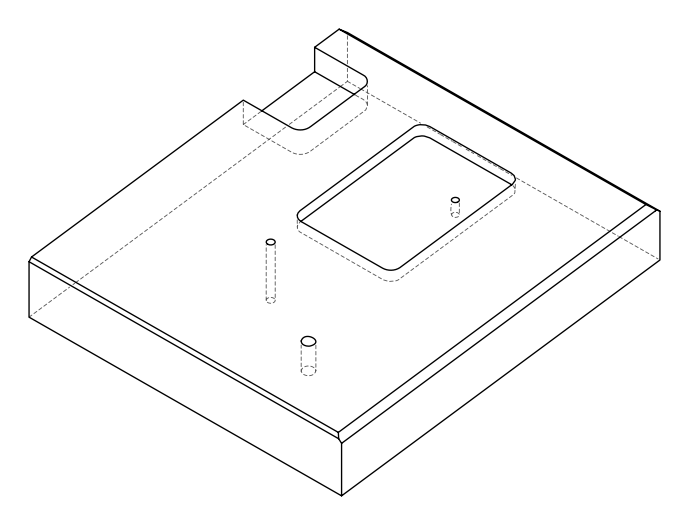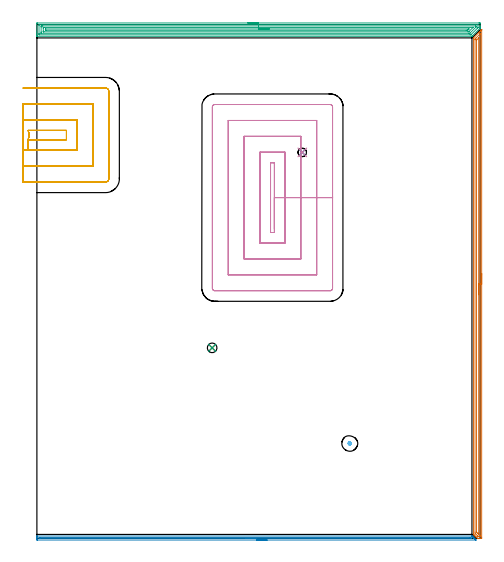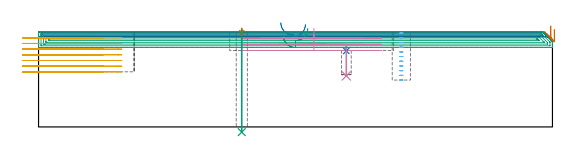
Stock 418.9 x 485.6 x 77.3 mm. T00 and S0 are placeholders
(PLAN: 10 operations, 5 tool changes, 60.6 min)
(1 AREA_MILL | FG_CHAMFER_SURFACE | UGT0205_001 | 11.64 min | 14366 mm3)
(2 AREA_MILL_1 | FG_CHAMFER_SURFACE_1 | UGT0205_001 | 6.77 min | 2974 mm3)
(3 AREA_MILL_2 | FG_CHAMFER_SURFACE_2 | UGT0205_001 | 16.89 min | 32986 mm3)
(4 MILL_RECTANGULAR_POCKET | POCKET_RECTANGULAR_STRAIGHT | UGT0201_094 | Follow Part, ap 5, ae 75% | 11.11 min | 390709 mm3)
(5 MILL_SLOT | SLOT_PARTIAL_RECTANGULAR | UGT0201_094 | Follow Part, ap 5, ae 75% | 13.1 min | 272286 mm3)
(6 MILL_BLIND_HOLE_FROM_SOLID_MATERIAL | STEP1POCKET | NXT0201_011 | Spiral | 0.59 min | 6712 mm3)
(7 SPOT_DRILL | STEP1HOLE | NXT0321_9005460120000 | 0.03 min | 25 mm3)
(8 SPOT_DRILL_1 | STEP1POCKET_1 | NXT0321_9005460120000 | 0.03 min | 29 mm3)
(9 DRILL_THROUGH_HOLE_INTO_CENTER | STEP1HOLE | UGT0301_486 | 0.34 min | 4994 mm3)
(10 DRILL_BLIND_HOLE_INTO_CENTER | STEP1POCKET_1 | NXT0301_126 | 0.1 min | 1018 mm3)
(TOOL UGT0205_001 | Chamfer Mill 20 x 3 x 45 deg. | D20 FL50 Z2)
(TOOL UGT0201_094 | End mill 20 mm | D20 FL38 Z4)
(TOOL NXT0201_011 | ENDMILL 12mm [2P460-1200-NA 1630] | D12 FL38 Z6)
(TOOL NXT0321_9005460120000 | NC Spot Drill, 142deg, 12mm, Carbide, Uncoated | D12 PA142 FL30 Z2)
(TOOL UGT0301_486 | Carbide Drill 9.1 mm | D9.1 PA118 FL81 Z2)
(TOOL NXT0301_126 | Carbide Drill 8mm [861.1-0800-024A1-GP GC34] | D8 PA150 FL25 Z2)
(OP 1 AREA_MILL)
G17 G21 G94 G90
T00 M6
G54
G17 G0 G90 X420.3 Y250.35 S1061 M3
G43 Z87.3 H0
Z79.6
G94 G1 Y250.312 Z78.728 F250.
Y250.198 Z77.863
Y250.009 Z77.012
Y249.747 Z76.18
Y249.413 Z75.374
Y249.01 Z74.6
Y248.541 Z73.864
Y248.01 Z73.172
Y247.421 Z72.529
Y246.778 Z71.94
Y246.086 Z71.408
Y245.35 Z70.94
Y244.576 Z70.537
Y243.77 Z70.203
Y242.938 Z69.941
Y242.086 Z69.752
Y241.221 Z69.638
Y240.35 Z69.6
Y1.144
X420.299 Y0.611 Z69.601
X420.296 Y0.256
X420.292 Y0.01 Z69.603
X419.948 Y0. Z69.947
X418.522 Z71.375
X418.199 Z71.697
X417.552 Z72.347
X416.45 Y0.001 Z73.449
X416.407 Y0.003 Z73.491
X416.385 Y0.016 Z73.513
X416.29 Y0.109 Z73.609
X416.241 Y0.158 Z73.658
X415.81 Y0.59 Z74.09
X415.576 Y0.823 Z74.321
X414.987 Y1.413 Z74.912
X414.895 Y1.504 Z75.004
X414.701 Y1.697 Z75.195
X414.164 Y2.236 Z75.736
X413.827 Y2.571 Z76.069
X413.341 Y3.059 Z76.559
X413.109 Y3.29 Z76.789
X412.952 Y3.445 Z76.943
X412.677 Y3.725 Z77.222
X412.606 Y3.798 Z77.292
X412.6 Y4.183 Z77.3
Y472.945
X412.605 Y472.994 Z77.291
X412.626 Y473.024 Z77.27
X412.805 Y473.205 Z77.095
X417.627 Y478.028 Z72.27
X417.762 Y478.163 Z72.134
X417.902 Y478.303 Z71.996
X418.056 Y478.456 Z71.842
X418.199 Y478.601 Z71.697
X418.348 Y478.749 Z71.55
X418.484 Y478.885 Z71.414
X418.636 Y479.038 Z71.259
X419.136 Y479.536 Z70.764
X419.39 Y479.791 Z70.508
X419.51 Y479.912 Z70.386
X420.068 Y480.468 Z69.832
X420.195 Y480.595 Z69.704
X420.286 Y480.684 Z69.612
X420.295 Z69.603
X420.299 Z69.599
X420.3 Y240.35 Z69.6
X418.886 Z71.014
X418.885 Y2.589 Z71.015
X418.884 Y2.397 Z71.016
X418.88 Y2.047 Z71.02
X418.879 Y2.012 Z71.021
X418.821 Y2.008 Z71.079
X418.717 Y2.003 Z71.183
X418.587 Y2.001 Z71.313
X418.199 Y2. Z71.701
X417.713 Y2.001 Z72.187
X417.324 Y2.005 Z72.576
X416.936 Y2.01 Z72.964
X416.841 Y2.021 Z73.059
X416.786 Y2.071 Z73.114
X416.675 Y2.178 Z73.225
X416.452 Y2.397 Z73.448
X414.668 Y4.183 Z75.232
X414.021 Y4.877 Z75.879
X414.014 Y5.969 Z75.886
X414.015 Y471.16 Z75.885
X414.019 Y471.856 Z75.881
X414.021 Y471.952 Z75.879
X414.111 Y472.052 Z75.789
X414.406 Y472.354 Z75.494
X414.701 Y472.651 Z75.199
X414.847 Y472.797 Z75.053
X418.199 Y476.149 Z71.701
X418.567 Y476.517 Z71.333
X418.668 Y476.616 Z71.232
X418.827 Y476.769 Z71.073
X418.878 Y476.816 Z71.022
X418.882 Y476.712 Z71.018
X418.885 Y476.517 Z71.015
Y476.328
X418.886 Y240.35 Z71.014
X417.472 Z72.428
Y4.926
X417.47 Y4.183 Z72.43
X417.467 Y4.037 Z72.433
X417.465 Y4.017 Z72.435
X417.457 Y4.01 Z72.443
X417.414 Y4.007 Z72.486
X417.324 Y4.008 Z72.576
X417.301 Y4.01 Z72.599
X417.275 Y4.031 Z72.625
X417.222 Y4.08 Z72.678
X417.116 Y4.183 Z72.784
X416.45 Y4.849 Z73.45
X416.224 Y5.076 Z73.676
X415.576 Y5.732 Z74.324
X415.461 Y5.854 Z74.439
X415.435 Y5.884 Z74.465
X415.432 Y5.919 Z74.468
X415.43 Y5.969 Z74.47
X415.429 Y6.119 Z74.471
Y470.417
X415.43 Y470.567 Z74.47
X415.435 Y470.867 Z74.465
X415.44 Y470.929 Z74.46
X415.453 Y470.946 Z74.447
X415.489 Y470.986 Z74.411
X415.576 Y471.076 Z74.324
X415.617 Y471.118 Z74.283
X417.324 Y472.825 Z72.576
X417.384 Y472.884 Z72.516
X417.446 Y472.945 Z72.454
X417.458 Y472.95 Z72.442
X417.465 Y472.951 Z72.435
X417.467 Y472.945 Z72.433
X417.471 Y472.846 Z72.429
Y472.795
X417.472 Y240.35 Z72.428
Y239.478 Z72.466
Y238.613 Z72.58
Y237.762 Z72.769
Y236.93 Z73.031
Y236.124 Z73.365
Y235.35 Z73.768
Y234.614 Z74.237
Y233.922 Z74.768
Y233.279 Z75.357
Y232.689 Z76.001
Y232.158 Z76.693
Y231.69 Z77.428
Y231.287 Z78.202
Y230.953 Z79.008
Y230.691 Z79.84
Y230.502 Z80.692
Y230.388 Z81.557
Y230.35 Z82.428
G0 Z87.3
M5
M2
(OP 2 AREA_MILL_1)
G17 G21 G94 G90
T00 M6
G54
G17 G0 G90 X217.45 Y-1.5 S1061 M3
G43 Z87.3 H0
Z83.5
G94 G1 X217.412 Z82.628 F250.
X217.298 Z81.763
X217.109 Z80.912
X216.847 Z80.08
X216.513 Z79.274
X216.11 Z78.5
X215.641 Z77.764
X215.11 Z77.072
X214.521 Z76.429
X213.878 Z75.84
X213.186 Z75.308
X212.45 Z74.84
X211.676 Z74.437
X210.87 Z74.103
X210.038 Z73.841
X209.186 Z73.652
X208.322 Z73.538
X207.45 Z73.5
X0.619 Y-1.499 Z73.501
X0.059 Y-1.493 Z73.503
X0.008 Y-1.491 Z73.505
X0. Y-0.934 Z74.06
Y-0.388 Z74.609
Y-0.045 Z74.951
Y0.501 Z75.498
Y0.845 Z75.84
Y1.532 Z76.531
Y1.864 Z76.863
X0.008 Y2.255 Z77.247
X0.01 Y2.297 Z77.288
X0.172 Y2.3 Z77.3
X410.707
X411.104 Y2.294 Z77.292
X411.173 Y2.227 Z77.226
X411.222 Y2.179 Z77.177
X411.6 Y1.801 Z76.798
X411.667 Y1.734 Z76.731
X411.731 Y1.669 Z76.668
X411.898 Y1.502 Z76.501
X411.964 Y1.438 Z76.434
X412.027 Y1.374 Z76.373
X412.196 Y1.204 Z76.203
X412.26 Y1.141 Z76.138
X412.322 Y1.079 Z76.078
X412.494 Y0.907 Z75.906
X412.557 Y0.845 Z75.841
X412.617 Y0.783 Z75.782
X412.792 Y0.609 Z75.608
X412.853 Y0.548 Z75.545
X412.912 Y0.488 Z75.487
X413.089 Y0.311 Z75.31
X413.15 Y0.252 Z75.248
X413.208 Y0.193 Z75.192
X413.387 Y0.013 Z75.012
X413.446 Y-0.045 Z74.952
X413.503 Y-0.102 Z74.897
X413.685 Y-0.285 Z74.714
X413.743 Y-0.341 Z74.655
X413.798 Y-0.398 Z74.601
X413.983 Y-0.583 Z74.416
X414.039 Y-0.638 Z74.359
X414.093 Y-0.693 Z74.306
X414.281 Y-0.88 Z74.119
X414.336 Y-0.934 Z74.062
X414.493 Y-1.093 Z73.907
X414.579 Y-1.179 Z73.821
X414.78 Y-1.379 Z73.619
X414.876 Y-1.479 Z73.518
X414.883 Y-1.494 Z73.503
X414.876 Y-1.499 Z73.499
X414.659 Y-1.5 Z73.5
X207.45
Y-0.086 Z74.914
X3.341
X2.445 Y-0.083 Z74.917
X2.406 Y-0.081 Z74.919
X2.01 Y-0.045 Z74.955
X2.005 Y0.354 Z75.354
X2.01 Y0.845 Z75.845
X2.369 Y0.881 Z75.881
X2.406 Y0.883 Z75.883
X3.258 Y0.886 Z75.886
X408.92
X409.776 Y0.882 Z75.882
X409.814 Y0.88 Z75.88
X410.094 Y0.845 Z75.845
X410.707 Y0.237 Z75.237
X410.983 Y-0.045 Z74.955
X410.742 Y-0.08 Z74.92
X410.707 Y-0.082 Z74.918
X409.855 Y-0.086 Z74.914
X409.814
X207.45
X206.578 Z74.952
X205.713 Z75.066
X204.862 Z75.255
X204.03 Z75.517
X203.224 Z75.851
X202.45 Z76.254
X201.714 Z76.723
X201.022 Z77.254
X200.379 Z77.843
X199.79 Z78.486
X199.258 Z79.178
X198.79 Z79.914
X198.387 Z80.688
X198.053 Z81.494
X197.791 Z82.326
X197.602 Z83.178
X197.488 Z84.043
X197.45 Z84.914
G0 Z87.3
M5
M2
(OP 3 AREA_MILL_2)
G17 G21 G94 G90
T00 M6
G54
G17 G0 G90 X199.4 Y487.1 S1061 M3
G43 Z87.3 H0
Z74.7
G94 G1 X199.438 Z73.828 F250.
X199.552 Z72.964
X199.741 Z72.112
X200.003 Z71.28
X200.337 Z70.474
X200.74 Z69.7
X201.208 Z68.964
X201.74 Z68.272
X202.329 Z67.629
X202.972 Z67.04
X203.664 Z66.508
X204.4 Z66.04
X205.174 Z65.637
X205.98 Z65.303
X206.812 Z65.041
X207.664 Z64.852
X208.528 Z64.738
X209.4 Z64.7
X417.635
X418.172 Y487.099 Z64.701
X418.702 Y487.094 Z64.703
X418.792 Y487.091 Z64.705
X418.8 Y486.567 Z65.229
Y483.905 Z67.89
Y483.185 Z68.614
Y482.851 Z68.949
Y482.207 Z69.592
X418.799 Y482.198 Z69.6
X411.633 Y475.033 Z76.766
X411.466 Y474.864 Z76.933
X411.199 Y474.598 Z77.2
X411.121 Y474.523 Z77.273
X411.095 Y474.505 Z77.29
X411.019 Y474.5 Z77.3
X0.181
X0.01 Y474.503 Z77.288
X0.007 Y474.535 Z77.257
X0. Y474.932 Z76.867
Y475.2 Z76.6
Y475.92 Z75.875
Y477.167 Z74.63
Y478.582 Z73.214
Y486.567 Z65.23
X0.002 Y486.833 Z64.965
X0.01 Y487.092 Z64.706
X0.271 Y487.099 Z64.699
X209.4 Y487.1 Z64.7
Y485.686 Z66.114
X416.377
X416.79 Y485.68 Z66.12
X416.798 Y485.268 Z66.532
X416.8 Y483.018 Z68.782
X416.799 Y482.811 Z68.989
X416.795 Y482.708 Z69.092
X416.79 Y482.658 Z69.142
X416.771 Y482.633 Z69.167
X416.383 Y482.233 Z69.567
X416.332 Y482.182 Z69.618
X410.125 Y475.975 Z75.825
X410.096 Y475.949 Z75.851
X410.058 Y475.92 Z75.88
X409.236 Y475.914 Z75.886
X2.423
X2.01 Y475.92 Z75.88
X2.002 Y476.332 Z75.468
X2. Y476.807 Z74.993
Y477.221 Z74.579
Y484.793 Z67.007
X2.002 Y485.204 Z66.596
X2.01 Y485.68 Z66.12
X2.411 Y485.686 Z66.114
X209.4
Y484.272 Z67.528
X414.595 Y484.271 Z67.529
X414.718 Y484.269 Z67.531
X414.762 Y484.267 Z67.533
X414.781 Y484.265 Z67.535
X414.79 Y484.243 Z67.557
X414.795 Y484.109 Z67.691
X414.798 Y483.905 Z67.895
X414.8 Y483.702 Z68.098
X414.797 Y483.36 Z68.44
X414.793 Y483.189 Z68.611
X414.79 Y483.106 Z68.694
X414.713 Y483.018 Z68.782
X414.656 Y482.957 Z68.843
X414.595 Y482.894 Z68.906
X409.231 Y477.531 Z74.269
X409.08 Y477.387 Z74.413
X409.027 Y477.338 Z74.462
X408.967 Y477.335 Z74.465
X408.703 Y477.331 Z74.469
X408.336 Y477.329 Z74.471
X407.811 Y477.328 Z74.472
X4.205 Y477.329 Z74.471
X4.082 Y477.331 Z74.469
X4.038 Y477.333 Z74.467
X4.019 Y477.335 Z74.465
X4.01 Y477.357 Z74.443
X4.006 Y477.491 Z74.309
X4.002 Y477.695 Z74.105
X4. Y477.898 Z73.902
Y478.582 Z73.218
Y483.221 Z68.579
X4.005 Y483.905 Z67.895
X4.009 Y484.1 Z67.7
X4.03 Y484.265 Z67.535
X4.205 Y484.267 Z67.533
X4.731 Y484.27 Z67.53
X5.099 Y484.271 Z67.529
X5.624 Y484.272 Z67.528
X209.4
Y482.857 Z68.943
X411.708
X411.913 Y482.855 Z68.945
X412.08 Y482.852 Z68.948
X412.089 Y482.849 Z68.951
X412.088 Y482.845 Z68.955
X411.969 Y482.719 Z69.081
X411.913 Y482.662 Z69.138
X408.336 Y479.086 Z72.714
X408.079 Y478.837 Z72.963
X407.986 Y478.75 Z73.05
X407.28 Y478.743 Z73.057
X6.725
X6.108 Y478.748 Z73.052
X6.041 Y478.75 Z73.05
X6.01 Y478.76 Z73.04
X6.008 Y478.81 Z72.99
X6.004 Y479.027 Z72.773
X6. Y479.462 Z72.338
Y482.124 Z69.676
X6.004 Y482.571 Z69.229
X6.008 Y482.791 Z69.009
X6.01 Y482.841 Z68.959
X6.052 Y482.85 Z68.95
X6.16 Y482.853 Z68.947
X6.887 Y482.857 Z68.943
X7.049
X209.4
Y481.443 Z70.357
X408.136
X408.169 Y481.442 Z70.358
X408.18 Y481.441 Z70.359
X408.223 Y481.433 Z70.367
X408.186 Y481.393 Z70.407
X408.042 Y481.244 Z70.556
X407.745 Y480.943 Z70.857
X407.442 Y480.641 Z71.159
X407.299 Y480.499 Z71.301
X407.151 Y480.356 Z71.444
X406.945 Y480.164 Z71.636
X406.746 Y480.16 Z71.64
X406.548 Y480.158 Z71.642
X405.855 Y480.157 Z71.643
X405.654
X8.675
X8.474 Y480.158 Z71.642
X8.073 Y480.162 Z71.638
X8.023 Y480.164 Z71.636
X8.01 Y480.172 Z71.628
X8.006 Y480.202 Z71.598
X8.002 Y480.261 Z71.539
X8.001 Y480.356 Z71.444
X8. Y481.026 Z70.774
X8.001 Y481.244 Z70.556
X8.003 Y481.411 Z70.389
X8.006 Y481.431 Z70.369
X8.008 Y481.436 Z70.364
X8.033 Y481.438 Z70.362
X8.139 Y481.441 Z70.359
X8.273 Y481.443 Z70.357
X8.474
X209.4
X210.272 Z70.395
X211.136 Z70.509
X211.988 Z70.698
X212.82 Z70.96
X213.626 Z71.294
X214.4 Z71.697
X215.136 Z72.165
X215.828 Z72.696
X216.471 Z73.286
X217.06 Z73.929
X217.592 Z74.621
X218.06 Z75.357
X218.463 Z76.131
X218.797 Z76.937
X219.059 Z77.769
X219.248 Z78.62
X219.362 Z79.485
X219.4 Z80.357
G0 Z87.3
M5
M2
(OP 4 MILL_RECTANGULAR_POCKET)
G17 G21 G94 G90
T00 M6
G54
G17 G0 G90 X224.4 Y292.194 S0 M3
G43 Z87.3 H0
Z80.3
G94 G1 Y322.05 Z72.3 F250.
Y355. F500.
X220.8
Y289.1
X224.4
Y322.05
X234.4
Y365.
X210.8
Y279.1
X234.4
Y322.05
X249.4
Y380.
X195.8
Y264.1
X249.4
Y322.05
X264.4
Y395.
X180.8
Y249.1
X264.4
Y322.05
X279.4
Y407.7
G3 X277.1 Y410. R2.3
G1 X168.1
G3 X165.8 Y407.7 R2.3
G1 Y236.4
G3 X168.1 Y234.1 R2.3
G1 X277.1
G3 X279.4 Y236.4 R2.3
G1 Y322.05
Y323.05
G0 X224.4 Y292.194 Z75.3
G1 Y322.05 Z67.3 F250.
Y355. F500.
X220.8
Y289.1
X224.4
Y322.05
X234.4
Y365.
X210.8
Y279.1
X234.4
Y322.05
X249.4
Y380.
X195.8
Y264.1
X249.4
Y322.05
X264.4
Y395.
X180.8
Y249.1
X264.4
Y322.05
X279.4
Y407.7
G3 X277.1 Y410. R2.3
G1 X168.1
G3 X165.8 Y407.7 R2.3
G1 Y236.4
G3 X168.1 Y234.1 R2.3
G1 X277.1
G3 X279.4 Y236.4 R2.3
G1 Y322.05
Y323.05
G0 X224.4 Y292.194 Z70.3
G1 Y322.05 Z62.3 F250.
Y355. F500.
X220.8
Y289.1
X224.4
Y322.05
X234.4
Y365.
X210.8
Y279.1
X234.4
Y322.05
X249.4
Y380.
X195.8
Y264.1
X249.4
Y322.05
X264.4
Y395.
X180.8
Y249.1
X264.4
Y322.05
X279.4
Y407.7
G3 X277.1 Y410. R2.3
G1 X168.1
G3 X165.8 Y407.7 R2.3
G1 Y236.4
G3 X168.1 Y234.1 R2.3
G1 X277.1
G3 X279.4 Y236.4 R2.3
G1 Y322.05
Y323.05
G0 Z87.3
M5
M2
(OP 5 MILL_SLOT)
G17 G21 G94 G90
T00 M6
G54
G17 G0 G90 X-13. Y366.8 S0 M3
G43 Z87.3 H0
Z72.671
G94 G1 X-10. F250.
X-8.344 F500.
Y376.8
G3 X-8.344 Y385.6 R10.
G1 X27.9
Y376.8
X-8.344
Y366.8
X37.9
Y395.6
X-10.
X-13. F250.
Y351.8
X-10.
X52.9 F500.
Y410.6
X-10.
X-13. F250.
Y336.8
X-10.
X64.9 F500.
G3 X67.9 Y339.8 R3.
G1 Y422.6
G3 X64.9 Y425.6 R3.
G1 X-10.
X-13. F250.
G0 Y366.8 Z68.043
G1 X-10.
X-8.344 F500.
Y376.8
G3 X-8.344 Y385.6 R10.
G1 X27.9
Y376.8
X-8.344
Y366.8
X37.9
Y395.6
X-10.
X-13. F250.
Y351.8
X-10.
X52.9 F500.
Y410.6
X-10.
X-13. F250.
Y336.8
X-10.
X64.9 F500.
G3 X67.9 Y339.8 R3.
G1 Y422.6
G3 X64.9 Y425.6 R3.
G1 X-10.
X-13. F250.
G0 Y366.8 Z63.414
G1 X-10.
X-8.344 F500.
Y376.8
G3 X-8.344 Y385.6 R10.
G1 X27.9
Y376.8
X-8.344
Y366.8
X37.9
Y395.6
X-10.
X-13. F250.
Y351.8
X-10.
X52.9 F500.
Y410.6
X-10.
X-13. F250.
Y336.8
X-10.
X64.9 F500.
G3 X67.9 Y339.8 R3.
G1 Y422.6
G3 X64.9 Y425.6 R3.
G1 X-10.
X-13. F250.
G0 Y366.8 Z58.786
G1 X-10.
X-8.344 F500.
Y376.8
G3 X-8.344 Y385.6 R10.
G1 X27.9
Y376.8
X-8.344
Y366.8
X37.9
Y395.6
X-10.
X-13. F250.
Y351.8
X-10.
X52.9 F500.
Y410.6
X-10.
X-13. F250.
Y336.8
X-10.
X64.9 F500.
G3 X67.9 Y339.8 R3.
G1 Y422.6
G3 X64.9 Y425.6 R3.
G1 X-10.
X-13. F250.
G0 Y366.8 Z54.157
G1 X-10.
X-8.344 F500.
Y376.8
G3 X-8.344 Y385.6 R10.
G1 X27.9
Y376.8
X-8.344
Y366.8
X37.9
Y395.6
X-10.
X-13. F250.
Y351.8
X-10.
X52.9 F500.
Y410.6
X-10.
X-13. F250.
Y336.8
X-10.
X64.9 F500.
G3 X67.9 Y339.8 R3.
G1 Y422.6
G3 X64.9 Y425.6 R3.
G1 X-10.
X-13. F250.
G0 Y366.8 Z49.529
G1 X-10.
X-8.344 F500.
Y376.8
G3 X-8.344 Y385.6 R10.
G1 X27.9
Y376.8
X-8.344
Y366.8
X37.9
Y395.6
X-10.
X-13. F250.
Y351.8
X-10.
X52.9 F500.
Y410.6
X-10.
X-13. F250.
Y336.8
X-10.
X64.9 F500.
G3 X67.9 Y339.8 R3.
G1 Y422.6
G3 X64.9 Y425.6 R3.
G1 X-10.
X-13. F250.
G0 Y366.8 Z44.9
G1 X-10.
X-8.344 F500.
Y376.8
G3 X-8.344 Y385.6 R10.
G1 X27.9
Y376.8
X-8.344
Y366.8
X37.9
Y395.6
X-10.
X-13. F250.
Y351.8
X-10.
X52.9 F500.
Y410.6
X-10.
X-13. F250.
Y336.8
X-10.
X64.9 F500.
G3 X67.9 Y339.8 R3.
G1 Y422.6
G3 X64.9 Y425.6 R3.
G1 X-10.
X-13. F250.
G0 Z87.3
M5
M2
(OP 6 MILL_BLIND_HOLE_FROM_SOLID_MATERIAL)
G17 G21 G94 G90
T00 M6
G54
G17 G0 G90 X295.6 Y89.8 S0 M3
G43 Z87.3 H1
Z76.473
G94 G3 X296.3 Y90.5 R0.7 F250.
X295.6 Y91.2 R0.7
X294.2 Y89.8 R1.4
X295.6 Y91.2 R-1.4
X294.9 Y90.5 R0.7
X295.6 Y89.8 R0.7
G0 Z72.645
G3 X296.3 Y90.5 R0.7
X295.6 Y91.2 R0.7
X294.2 Y89.8 R1.4
X295.6 Y91.2 R-1.4
X294.9 Y90.5 R0.7
X295.6 Y89.8 R0.7
G0 Z68.818
G3 X296.3 Y90.5 R0.7
X295.6 Y91.2 R0.7
X294.2 Y89.8 R1.4
X295.6 Y91.2 R-1.4
X294.9 Y90.5 R0.7
X295.6 Y89.8 R0.7
G0 Z64.991
G3 X296.3 Y90.5 R0.7
X295.6 Y91.2 R0.7
X294.2 Y89.8 R1.4
X295.6 Y91.2 R-1.4
X294.9 Y90.5 R0.7
X295.6 Y89.8 R0.7
G0 Z61.164
G3 X296.3 Y90.5 R0.7
X295.6 Y91.2 R0.7
X294.2 Y89.8 R1.4
X295.6 Y91.2 R-1.4
X294.9 Y90.5 R0.7
X295.6 Y89.8 R0.7
G0 Z57.336
G3 X296.3 Y90.5 R0.7
X295.6 Y91.2 R0.7
X294.2 Y89.8 R1.4
X295.6 Y91.2 R-1.4
X294.9 Y90.5 R0.7
X295.6 Y89.8 R0.7
G0 Z53.509
G3 X296.3 Y90.5 R0.7
X295.6 Y91.2 R0.7
X294.2 Y89.8 R1.4
X295.6 Y91.2 R-1.4
X294.9 Y90.5 R0.7
X295.6 Y89.8 R0.7
G0 Z49.682
G3 X296.3 Y90.5 R0.7
X295.6 Y91.2 R0.7
X294.2 Y89.8 R1.4
X295.6 Y91.2 R-1.4
X294.9 Y90.5 R0.7
X295.6 Y89.8 R0.7
G0 Z45.855
G3 X296.3 Y90.5 R0.7
X295.6 Y91.2 R0.7
X294.2 Y89.8 R1.4
X295.6 Y91.2 R-1.4
X294.9 Y90.5 R0.7
X295.6 Y89.8 R0.7
G0 Z42.027
G3 X296.3 Y90.5 R0.7
X295.6 Y91.2 R0.7
X294.2 Y89.8 R1.4
X295.6 Y91.2 R-1.4
X294.9 Y90.5 R0.7
X295.6 Y89.8 R0.7
G0 Z38.2
G3 X296.3 Y90.5 R0.7
X295.6 Y91.2 R0.7
X294.2 Y89.8 R1.4
X295.6 Y91.2 R-1.4
X294.9 Y90.5 R0.7
X295.6 Y89.8 R0.7
G0 Z87.3
M5
M2
(OP 7 SPOT_DRILL)
G17 G21 G94 G90
T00 M6
G54
G17 G0 G90 X165.6 Y180.1 S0 M3
G43 Z87.3 H0
G94 G81 G98 Z76.908 F250. R80.3
G80
M5
M2
(OP 8 SPOT_DRILL_1)
G17 G21 G94 G90
T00 M6
G54
G17 G0 G90 X250.8 Y364.8 S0 M3
G43 Z87.3 H0
G94 G81 G98 Z61.956 F250. R65.3
G80
M5
M2
(OP 9 DRILL_THROUGH_HOLE_INTO_CENTER)
G17 G21 G94 G90
T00 M6
G54
G17 G0 G90 X165.6 Y180.1 S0 M3
G43 Z87.3 H0
G94 G73 G98 Z-4.234 F250. Q9.059 R79.3
G80
M5
M2
(OP 10 DRILL_BLIND_HOLE_INTO_CENTER)
G17 G21 G94 G90
T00 M6
G54
G17 G0 G90 X250.8 Y364.8 S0 M3
G43 Z87.3 H1
G94 G81 G98 Z41.6 F250. R64.3
G80
M5
M2
